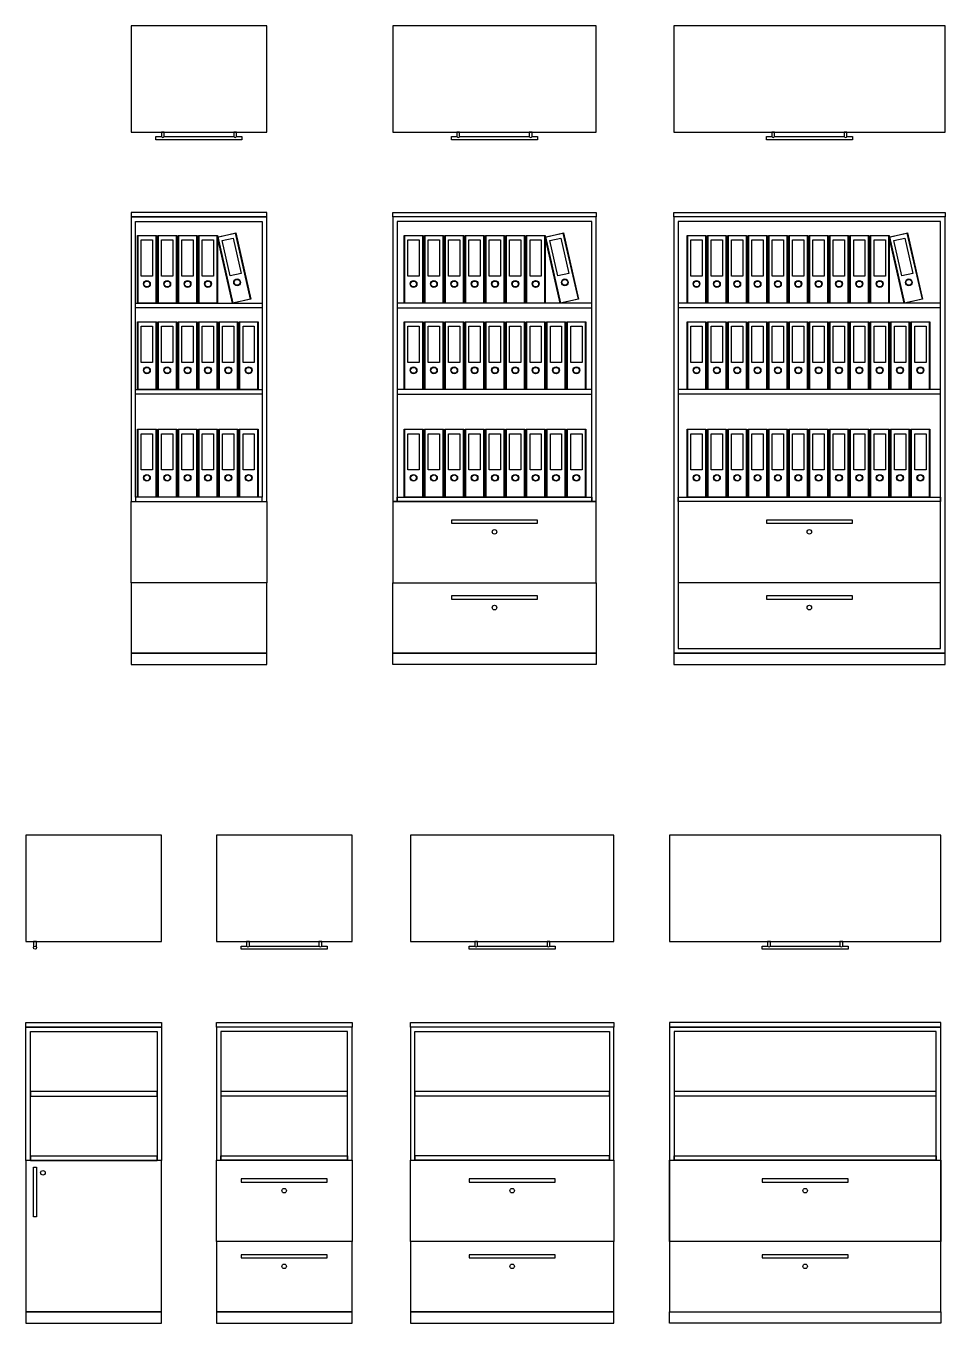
# Model space of a CAD drawing. Header units: inches. Extents: x 40781 to 55192, y 20993 to 33832.
# Drawn here: x 45723 to 49787, y 20993 to 26734 of the extents above; entities that cross this region are included whole.
import ezdxf

# ---------------------------------------------------------------- set-up
doc = ezdxf.new("R2010")
doc.units = ezdxf.units.IN
doc.header["$MEASUREMENT"] = 0
doc.layers.add('linecad.com', color=7, linetype='Continuous')

msp = doc.modelspace()

# ---------------------------------------------------------------- linework, layer by layer
at = {"layer": 'linecad.com'}
for points in [[(46187.7, 26264.1), (46787.7, 26264.1), (46787.7, 26734.1), (46187.7, 26734.1)], [(47344.7, 26264.1), (48244.7, 26264.1), (48244.7, 26734.1), (47344.7, 26734.1)], [(48587.4, 26264.1), (49787.4, 26264.1), (49787.4, 26734.1), (48587.4, 26734.1)], [(46787.7, 25908.7), (46187.7, 25908.7), (46187.7, 25888.7), (46787.7, 25888.7)], [(47344.7, 25908.7), (48244.7, 25908.7), (48244.7, 25888.7), (47344.7, 25888.7)], [(48587.4, 25908.7), (49787.4, 25908.7), (49787.4, 25888.7), (48587.4, 25888.7)], [(46187.7, 24629.9), (46787.7, 24629.9), (46787.7, 25888.7), (46187.7, 25888.7)], [(46207.7, 25868.7), (46767.7, 25868.7), (46767.7, 24649.1), (46207.7, 24649.1)], [(48244.7, 25888.7), (47344.7, 25888.7), (47344.7, 24629.9), (48244.7, 24629.9)], [(47364.7, 24629.9), (48224.7, 24629.9), (48224.7, 25868.7), (47364.7, 25868.7)], [(49787.4, 25888.7), (48587.4, 25888.7), (48587.4, 23958.7), (49787.4, 23958.7)], [(48607.4, 23978.7), (49767.4, 23978.7), (49767.4, 25868.7), (48607.4, 25868.7)], [(46215.5, 25807.1), (46299.2, 25807.1), (46299.2, 25507.1), (46215.5, 25507.1)], [(46218.3, 25807.1), (46296.6, 25807.1), (46296.6, 25507.1), (46218.3, 25507.1)], [(46232.5, 25787.1), (46282.5, 25787.1), (46282.5, 25627.1), (46232.5, 25627.1)], [(46305.5, 25807.1), (46389.2, 25807.1), (46389.2, 25507.1), (46305.5, 25507.1)], [(46308.3, 25807.1), (46386.6, 25807.1), (46386.6, 25507.1), (46308.3, 25507.1)], [(46322.5, 25787.1), (46372.5, 25787.1), (46372.5, 25627.1), (46322.5, 25627.1)], [(46395.5, 25807.1), (46479.2, 25807.1), (46479.2, 25507.1), (46395.5, 25507.1)], [(46398.3, 25807.1), (46476.6, 25807.1), (46476.6, 25507.1), (46398.3, 25507.1)], [(46412.5, 25787.1), (46462.5, 25787.1), (46462.5, 25627.1), (46412.5, 25627.1)], [(46485.5, 25807.1), (46569.2, 25807.1), (46569.2, 25507.1), (46485.5, 25507.1)], [(46488.3, 25807.1), (46566.6, 25807.1), (46566.6, 25507.1), (46488.3, 25507.1)], [(46502.5, 25787.1), (46552.5, 25787.1), (46552.5, 25627.1), (46502.5, 25627.1)], [(46569.2, 25799.6), (46650.9, 25818.2), (46717.5, 25525.6), (46635.8, 25507.1)], [(46572, 25800.2), (46648.3, 25817.6), (46714.9, 25525.1), (46638.6, 25507.7)], [(46590.2, 25783.8), (46638.9, 25794.9), (46674.5, 25638.9), (46625.7, 25627.8)], [(47394.9, 25807.1), (47478.6, 25807.1), (47478.6, 25507.1), (47394.9, 25507.1)], [(47397.7, 25807.1), (47476, 25807.1), (47476, 25507.1), (47397.7, 25507.1)], [(47411.8, 25787.1), (47461.8, 25787.1), (47461.8, 25627.1), (47411.8, 25627.1)], [(47484.9, 25807.1), (47568.6, 25807.1), (47568.6, 25507.1), (47484.9, 25507.1)], [(47487.7, 25807.1), (47566, 25807.1), (47566, 25507.1), (47487.7, 25507.1)], [(47501.8, 25787.1), (47551.8, 25787.1), (47551.8, 25627.1), (47501.8, 25627.1)], [(47574.9, 25807.1), (47658.6, 25807.1), (47658.6, 25507.1), (47574.9, 25507.1)], [(47577.7, 25807.1), (47656, 25807.1), (47656, 25507.1), (47577.7, 25507.1)], [(47591.8, 25787.1), (47641.8, 25787.1), (47641.8, 25627.1), (47591.8, 25627.1)], [(47664.9, 25807.1), (47748.6, 25807.1), (47748.6, 25507.1), (47664.9, 25507.1)], [(47667.7, 25807.1), (47746, 25807.1), (47746, 25507.1), (47667.7, 25507.1)], [(47681.8, 25787.1), (47731.8, 25787.1), (47731.8, 25627.1), (47681.8, 25627.1)], [(47754.9, 25807.1), (47838.6, 25807.1), (47838.6, 25507.1), (47754.9, 25507.1)], [(47757.7, 25807.1), (47836, 25807.1), (47836, 25507.1), (47757.7, 25507.1)], [(47771.8, 25787.1), (47821.8, 25787.1), (47821.8, 25627.1), (47771.8, 25627.1)], [(47844.9, 25807.1), (47928.6, 25807.1), (47928.6, 25507.1), (47844.9, 25507.1)], [(47847.7, 25807.1), (47926, 25807.1), (47926, 25507.1), (47847.7, 25507.1)], [(47861.8, 25787.1), (47911.8, 25787.1), (47911.8, 25627.1), (47861.8, 25627.1)], [(47934.9, 25807.1), (48018.6, 25807.1), (48018.6, 25507.1), (47934.9, 25507.1)], [(47937.7, 25807.1), (48016, 25807.1), (48016, 25507.1), (47937.7, 25507.1)], [(47951.8, 25787.1), (48001.8, 25787.1), (48001.8, 25627.1), (47951.8, 25627.1)], [(48018.6, 25799.6), (48100.2, 25818.2), (48166.8, 25525.6), (48085.2, 25507.1)], [(48021.3, 25800.2), (48097.7, 25817.6), (48164.3, 25525.1), (48087.9, 25507.7)], [(48039.6, 25783.8), (48088.3, 25794.9), (48123.8, 25638.9), (48075.1, 25627.8)], [(48646.3, 25807.1), (48730, 25807.1), (48730, 25507.1), (48646.3, 25507.1)], [(48649.1, 25807.1), (48727.4, 25807.1), (48727.4, 25507.1), (48649.1, 25507.1)], [(48663.3, 25787.1), (48713.3, 25787.1), (48713.3, 25627.1), (48663.3, 25627.1)], [(48736.3, 25807.1), (48820, 25807.1), (48820, 25507.1), (48736.3, 25507.1)], [(48739.1, 25807.1), (48817.4, 25807.1), (48817.4, 25507.1), (48739.1, 25507.1)], [(48753.3, 25787.1), (48803.3, 25787.1), (48803.3, 25627.1), (48753.3, 25627.1)], [(48826.3, 25807.1), (48910, 25807.1), (48910, 25507.1), (48826.3, 25507.1)], [(48829.1, 25807.1), (48907.4, 25807.1), (48907.4, 25507.1), (48829.1, 25507.1)], [(48843.3, 25787.1), (48893.3, 25787.1), (48893.3, 25627.1), (48843.3, 25627.1)], [(48916.3, 25807.1), (49000, 25807.1), (49000, 25507.1), (48916.3, 25507.1)], [(48919.1, 25807.1), (48997.4, 25807.1), (48997.4, 25507.1), (48919.1, 25507.1)], [(48933.3, 25787.1), (48983.3, 25787.1), (48983.3, 25627.1), (48933.3, 25627.1)], [(49006.3, 25807.1), (49090, 25807.1), (49090, 25507.1), (49006.3, 25507.1)], [(49009.1, 25807.1), (49087.4, 25807.1), (49087.4, 25507.1), (49009.1, 25507.1)], [(49023.3, 25787.1), (49073.3, 25787.1), (49073.3, 25627.1), (49023.3, 25627.1)], [(49096.3, 25807.1), (49180, 25807.1), (49180, 25507.1), (49096.3, 25507.1)], [(49099.1, 25807.1), (49177.4, 25807.1), (49177.4, 25507.1), (49099.1, 25507.1)], [(49113.3, 25787.1), (49163.3, 25787.1), (49163.3, 25627.1), (49113.3, 25627.1)], [(49186.3, 25807.1), (49270, 25807.1), (49270, 25507.1), (49186.3, 25507.1)], [(49189.1, 25807.1), (49267.4, 25807.1), (49267.4, 25507.1), (49189.1, 25507.1)], [(49203.3, 25787.1), (49253.3, 25787.1), (49253.3, 25627.1), (49203.3, 25627.1)], [(49276.3, 25807.1), (49360, 25807.1), (49360, 25507.1), (49276.3, 25507.1)], [(49279.1, 25807.1), (49357.4, 25807.1), (49357.4, 25507.1), (49279.1, 25507.1)], [(49293.3, 25787.1), (49343.3, 25787.1), (49343.3, 25627.1), (49293.3, 25627.1)], [(49366.3, 25807.1), (49450, 25807.1), (49450, 25507.1), (49366.3, 25507.1)], [(49369.1, 25807.1), (49447.4, 25807.1), (49447.4, 25507.1), (49369.1, 25507.1)], [(49383.3, 25787.1), (49433.3, 25787.1), (49433.3, 25627.1), (49383.3, 25627.1)], [(49456.3, 25807.1), (49540, 25807.1), (49540, 25507.1), (49456.3, 25507.1)], [(49459.1, 25807.1), (49537.4, 25807.1), (49537.4, 25507.1), (49459.1, 25507.1)], [(49473.3, 25787.1), (49523.3, 25787.1), (49523.3, 25627.1), (49473.3, 25627.1)], [(49540, 25799.6), (49621.7, 25818.2), (49688.3, 25525.6), (49606.6, 25507.1)], [(49542.8, 25800.2), (49619.1, 25817.6), (49685.7, 25525.1), (49609.4, 25507.7)], [(49561, 25783.8), (49609.8, 25794.9), (49645.3, 25638.9), (49596.5, 25627.8)], [(46207.7, 25507.1), (46767.7, 25507.1), (46767.7, 25487.1), (46207.7, 25487.1)], [(47364.7, 25487.1), (48224.7, 25487.1), (48224.7, 25507.1), (47364.7, 25507.1)], [(48607.4, 25487.7), (49767.4, 25487.7), (49767.4, 25507.7), (48607.4, 25507.7)], [(46215.5, 25425.1), (46299.2, 25425.1), (46299.2, 25125.1), (46215.5, 25125.1)], [(46218.3, 25425.1), (46296.6, 25425.1), (46296.6, 25125.1), (46218.3, 25125.1)], [(46232.5, 25405.1), (46282.5, 25405.1), (46282.5, 25245.1), (46232.5, 25245.1)], [(46305.5, 25425.1), (46389.2, 25425.1), (46389.2, 25125.1), (46305.5, 25125.1)], [(46308.3, 25425.1), (46386.6, 25425.1), (46386.6, 25125.1), (46308.3, 25125.1)], [(46322.5, 25405.1), (46372.5, 25405.1), (46372.5, 25245.1), (46322.5, 25245.1)], [(46395.5, 25425.1), (46479.2, 25425.1), (46479.2, 25125.1), (46395.5, 25125.1)], [(46398.3, 25425.1), (46476.6, 25425.1), (46476.6, 25125.1), (46398.3, 25125.1)], [(46412.5, 25405.1), (46462.5, 25405.1), (46462.5, 25245.1), (46412.5, 25245.1)], [(46485.5, 25425.1), (46569.2, 25425.1), (46569.2, 25125.1), (46485.5, 25125.1)], [(46488.3, 25425.1), (46566.6, 25425.1), (46566.6, 25125.1), (46488.3, 25125.1)], [(46502.5, 25405.1), (46552.5, 25405.1), (46552.5, 25245.1), (46502.5, 25245.1)], [(46575.5, 25425.1), (46659.2, 25425.1), (46659.2, 25125.1), (46575.5, 25125.1)], [(46578.3, 25425.1), (46656.6, 25425.1), (46656.6, 25125.1), (46578.3, 25125.1)], [(46592.5, 25405.1), (46642.5, 25405.1), (46642.5, 25245.1), (46592.5, 25245.1)], [(46665.5, 25425.1), (46749.2, 25425.1), (46749.2, 25125.1), (46665.5, 25125.1)], [(46668.3, 25425.1), (46746.6, 25425.1), (46746.6, 25125.1), (46668.3, 25125.1)], [(46682.5, 25405.1), (46732.5, 25405.1), (46732.5, 25245.1), (46682.5, 25245.1)], [(47394.9, 25425.1), (47478.6, 25425.1), (47478.6, 25125.1), (47394.9, 25125.1)], [(47397.7, 25425.1), (47476, 25425.1), (47476, 25125.1), (47397.7, 25125.1)], [(47411.8, 25405.1), (47461.8, 25405.1), (47461.8, 25245.1), (47411.8, 25245.1)], [(47484.9, 25425.1), (47568.6, 25425.1), (47568.6, 25125.1), (47484.9, 25125.1)], [(47487.7, 25425.1), (47566, 25425.1), (47566, 25125.1), (47487.7, 25125.1)], [(47501.8, 25405.1), (47551.8, 25405.1), (47551.8, 25245.1), (47501.8, 25245.1)], [(47574.9, 25425.1), (47658.6, 25425.1), (47658.6, 25125.1), (47574.9, 25125.1)], [(47577.7, 25425.1), (47656, 25425.1), (47656, 25125.1), (47577.7, 25125.1)], [(47591.8, 25405.1), (47641.8, 25405.1), (47641.8, 25245.1), (47591.8, 25245.1)], [(47664.9, 25425.1), (47748.6, 25425.1), (47748.6, 25125.1), (47664.9, 25125.1)], [(47667.7, 25425.1), (47746, 25425.1), (47746, 25125.1), (47667.7, 25125.1)], [(47681.8, 25405.1), (47731.8, 25405.1), (47731.8, 25245.1), (47681.8, 25245.1)], [(47754.9, 25425.1), (47838.6, 25425.1), (47838.6, 25125.1), (47754.9, 25125.1)], [(47757.7, 25425.1), (47836, 25425.1), (47836, 25125.1), (47757.7, 25125.1)], [(47771.8, 25405.1), (47821.8, 25405.1), (47821.8, 25245.1), (47771.8, 25245.1)], [(47844.9, 25425.1), (47928.6, 25425.1), (47928.6, 25125.1), (47844.9, 25125.1)], [(47847.7, 25425.1), (47926, 25425.1), (47926, 25125.1), (47847.7, 25125.1)], [(47861.8, 25405.1), (47911.8, 25405.1), (47911.8, 25245.1), (47861.8, 25245.1)], [(47934.9, 25425.1), (48018.6, 25425.1), (48018.6, 25125.1), (47934.9, 25125.1)], [(47937.7, 25425.1), (48016, 25425.1), (48016, 25125.1), (47937.7, 25125.1)], [(47951.8, 25405.1), (48001.8, 25405.1), (48001.8, 25245.1), (47951.8, 25245.1)], [(48024.9, 25425.1), (48108.6, 25425.1), (48108.6, 25125.1), (48024.9, 25125.1)], [(48027.7, 25425.1), (48106, 25425.1), (48106, 25125.1), (48027.7, 25125.1)], [(48041.8, 25405.1), (48091.8, 25405.1), (48091.8, 25245.1), (48041.8, 25245.1)], [(48114.9, 25425.1), (48198.6, 25425.1), (48198.6, 25125.1), (48114.9, 25125.1)], [(48117.7, 25425.1), (48196, 25425.1), (48196, 25125.1), (48117.7, 25125.1)], [(48131.8, 25405.1), (48181.8, 25405.1), (48181.8, 25245.1), (48131.8, 25245.1)], [(48646.3, 25425.1), (48730, 25425.1), (48730, 25125.1), (48646.3, 25125.1)], [(48649.1, 25425.1), (48727.4, 25425.1), (48727.4, 25125.1), (48649.1, 25125.1)], [(48663.3, 25405.1), (48713.3, 25405.1), (48713.3, 25245.1), (48663.3, 25245.1)], [(48736.3, 25425.1), (48820, 25425.1), (48820, 25125.1), (48736.3, 25125.1)], [(48739.1, 25425.1), (48817.4, 25425.1), (48817.4, 25125.1), (48739.1, 25125.1)], [(48753.3, 25405.1), (48803.3, 25405.1), (48803.3, 25245.1), (48753.3, 25245.1)], [(48826.3, 25425.1), (48910, 25425.1), (48910, 25125.1), (48826.3, 25125.1)], [(48829.1, 25425.1), (48907.4, 25425.1), (48907.4, 25125.1), (48829.1, 25125.1)], [(48843.3, 25405.1), (48893.3, 25405.1), (48893.3, 25245.1), (48843.3, 25245.1)], [(48916.3, 25425.1), (49000, 25425.1), (49000, 25125.1), (48916.3, 25125.1)], [(48919.1, 25425.1), (48997.4, 25425.1), (48997.4, 25125.1), (48919.1, 25125.1)], [(48933.3, 25405.1), (48983.3, 25405.1), (48983.3, 25245.1), (48933.3, 25245.1)], [(49006.3, 25425.1), (49090, 25425.1), (49090, 25125.1), (49006.3, 25125.1)], [(49009.1, 25425.1), (49087.4, 25425.1), (49087.4, 25125.1), (49009.1, 25125.1)], [(49023.3, 25405.1), (49073.3, 25405.1), (49073.3, 25245.1), (49023.3, 25245.1)], [(49096.3, 25425.1), (49180, 25425.1), (49180, 25125.1), (49096.3, 25125.1)], [(49099.1, 25425.1), (49177.4, 25425.1), (49177.4, 25125.1), (49099.1, 25125.1)], [(49113.3, 25405.1), (49163.3, 25405.1), (49163.3, 25245.1), (49113.3, 25245.1)], [(49186.3, 25425.1), (49270, 25425.1), (49270, 25125.1), (49186.3, 25125.1)], [(49189.1, 25425.1), (49267.4, 25425.1), (49267.4, 25125.1), (49189.1, 25125.1)], [(49203.3, 25405.1), (49253.3, 25405.1), (49253.3, 25245.1), (49203.3, 25245.1)], [(49276.3, 25425.1), (49360, 25425.1), (49360, 25125.1), (49276.3, 25125.1)], [(49279.1, 25425.1), (49357.4, 25425.1), (49357.4, 25125.1), (49279.1, 25125.1)], [(49293.3, 25405.1), (49343.3, 25405.1), (49343.3, 25245.1), (49293.3, 25245.1)], [(49366.3, 25425.1), (49450, 25425.1), (49450, 25125.1), (49366.3, 25125.1)], [(49369.1, 25425.1), (49447.4, 25425.1), (49447.4, 25125.1), (49369.1, 25125.1)], [(49383.3, 25405.1), (49433.3, 25405.1), (49433.3, 25245.1), (49383.3, 25245.1)], [(49456.3, 25425.1), (49540, 25425.1), (49540, 25125.1), (49456.3, 25125.1)], [(49459.1, 25425.1), (49537.4, 25425.1), (49537.4, 25125.1), (49459.1, 25125.1)], [(49473.3, 25405.1), (49523.3, 25405.1), (49523.3, 25245.1), (49473.3, 25245.1)], [(49546.3, 25425.1), (49630, 25425.1), (49630, 25125.1), (49546.3, 25125.1)], [(49549.1, 25425.1), (49627.4, 25425.1), (49627.4, 25125.1), (49549.1, 25125.1)], [(49563.3, 25405.1), (49613.3, 25405.1), (49613.3, 25245.1), (49563.3, 25245.1)], [(49636.3, 25425.1), (49720, 25425.1), (49720, 25125.1), (49636.3, 25125.1)], [(49639.1, 25425.1), (49717.4, 25425.1), (49717.4, 25125.1), (49639.1, 25125.1)], [(49653.3, 25405.1), (49703.3, 25405.1), (49703.3, 25245.1), (49653.3, 25245.1)], [(46207.7, 25125.1), (46767.7, 25125.1), (46767.7, 25105.1), (46207.7, 25105.1)], [(48224.7, 25125.1), (47364.7, 25125.1), (47364.7, 25105.1), (48224.7, 25105.1)], [(49767.4, 25125.7), (48607.4, 25125.7), (48607.4, 25105.7), (49767.4, 25105.7)], [(46215.5, 24949.1), (46299.2, 24949.1), (46299.2, 24649.1), (46215.5, 24649.1)], [(46218.3, 24949.1), (46296.6, 24949.1), (46296.6, 24649.1), (46218.3, 24649.1)], [(46232.5, 24929.1), (46282.5, 24929.1), (46282.5, 24769.1), (46232.5, 24769.1)], [(46305.5, 24949.1), (46389.2, 24949.1), (46389.2, 24649.1), (46305.5, 24649.1)], [(46308.3, 24949.1), (46386.6, 24949.1), (46386.6, 24649.1), (46308.3, 24649.1)], [(46322.5, 24929.1), (46372.5, 24929.1), (46372.5, 24769.1), (46322.5, 24769.1)], [(46395.5, 24949.1), (46479.2, 24949.1), (46479.2, 24649.1), (46395.5, 24649.1)], [(46398.3, 24949.1), (46476.6, 24949.1), (46476.6, 24649.1), (46398.3, 24649.1)], [(46412.5, 24929.1), (46462.5, 24929.1), (46462.5, 24769.1), (46412.5, 24769.1)], [(46485.5, 24949.1), (46569.2, 24949.1), (46569.2, 24649.1), (46485.5, 24649.1)], [(46488.3, 24949.1), (46566.6, 24949.1), (46566.6, 24649.1), (46488.3, 24649.1)], [(46502.5, 24929.1), (46552.5, 24929.1), (46552.5, 24769.1), (46502.5, 24769.1)], [(46575.5, 24949.1), (46659.2, 24949.1), (46659.2, 24649.1), (46575.5, 24649.1)], [(46578.3, 24949.1), (46656.6, 24949.1), (46656.6, 24649.1), (46578.3, 24649.1)], [(46592.5, 24929.1), (46642.5, 24929.1), (46642.5, 24769.1), (46592.5, 24769.1)], [(46665.5, 24949.1), (46749.2, 24949.1), (46749.2, 24649.1), (46665.5, 24649.1)], [(46668.3, 24949.1), (46746.6, 24949.1), (46746.6, 24649.1), (46668.3, 24649.1)], [(46682.5, 24929.1), (46732.5, 24929.1), (46732.5, 24769.1), (46682.5, 24769.1)], [(47394.9, 24949.1), (47478.6, 24949.1), (47478.6, 24649.1), (47394.9, 24649.1)], [(47397.7, 24949.1), (47476, 24949.1), (47476, 24649.1), (47397.7, 24649.1)], [(47411.8, 24929.1), (47461.8, 24929.1), (47461.8, 24769.1), (47411.8, 24769.1)], [(47484.9, 24949.1), (47568.6, 24949.1), (47568.6, 24649.1), (47484.9, 24649.1)], [(47487.7, 24949.1), (47566, 24949.1), (47566, 24649.1), (47487.7, 24649.1)], [(47501.8, 24929.1), (47551.8, 24929.1), (47551.8, 24769.1), (47501.8, 24769.1)], [(47574.9, 24949.1), (47658.6, 24949.1), (47658.6, 24649.1), (47574.9, 24649.1)], [(47577.7, 24949.1), (47656, 24949.1), (47656, 24649.1), (47577.7, 24649.1)], [(47591.8, 24929.1), (47641.8, 24929.1), (47641.8, 24769.1), (47591.8, 24769.1)], [(47664.9, 24949.1), (47748.6, 24949.1), (47748.6, 24649.1), (47664.9, 24649.1)], [(47667.7, 24949.1), (47746, 24949.1), (47746, 24649.1), (47667.7, 24649.1)], [(47681.8, 24929.1), (47731.8, 24929.1), (47731.8, 24769.1), (47681.8, 24769.1)], [(47754.9, 24949.1), (47838.6, 24949.1), (47838.6, 24649.1), (47754.9, 24649.1)], [(47757.7, 24949.1), (47836, 24949.1), (47836, 24649.1), (47757.7, 24649.1)], [(47771.8, 24929.1), (47821.8, 24929.1), (47821.8, 24769.1), (47771.8, 24769.1)], [(47844.9, 24949.1), (47928.6, 24949.1), (47928.6, 24649.1), (47844.9, 24649.1)], [(47847.7, 24949.1), (47926, 24949.1), (47926, 24649.1), (47847.7, 24649.1)], [(47861.8, 24929.1), (47911.8, 24929.1), (47911.8, 24769.1), (47861.8, 24769.1)], [(47934.9, 24949.1), (48018.6, 24949.1), (48018.6, 24649.1), (47934.9, 24649.1)], [(47937.7, 24949.1), (48016, 24949.1), (48016, 24649.1), (47937.7, 24649.1)], [(47951.8, 24929.1), (48001.8, 24929.1), (48001.8, 24769.1), (47951.8, 24769.1)], [(48024.9, 24949.1), (48108.6, 24949.1), (48108.6, 24649.1), (48024.9, 24649.1)], [(48027.7, 24949.1), (48106, 24949.1), (48106, 24649.1), (48027.7, 24649.1)], [(48041.8, 24929.1), (48091.8, 24929.1), (48091.8, 24769.1), (48041.8, 24769.1)], [(48114.9, 24949.1), (48198.6, 24949.1), (48198.6, 24649.1), (48114.9, 24649.1)], [(48117.7, 24949.1), (48196, 24949.1), (48196, 24649.1), (48117.7, 24649.1)], [(48131.8, 24929.1), (48181.8, 24929.1), (48181.8, 24769.1), (48131.8, 24769.1)], [(48646.3, 24949.1), (48730, 24949.1), (48730, 24649.1), (48646.3, 24649.1)], [(48649.1, 24949.1), (48727.4, 24949.1), (48727.4, 24649.1), (48649.1, 24649.1)], [(48663.3, 24929.1), (48713.3, 24929.1), (48713.3, 24769.1), (48663.3, 24769.1)], [(48736.3, 24949.1), (48820, 24949.1), (48820, 24649.1), (48736.3, 24649.1)], [(48739.1, 24949.1), (48817.4, 24949.1), (48817.4, 24649.1), (48739.1, 24649.1)], [(48753.3, 24929.1), (48803.3, 24929.1), (48803.3, 24769.1), (48753.3, 24769.1)], [(48826.3, 24949.1), (48910, 24949.1), (48910, 24649.1), (48826.3, 24649.1)], [(48829.1, 24949.1), (48907.4, 24949.1), (48907.4, 24649.1), (48829.1, 24649.1)], [(48843.3, 24929.1), (48893.3, 24929.1), (48893.3, 24769.1), (48843.3, 24769.1)], [(48916.3, 24949.1), (49000, 24949.1), (49000, 24649.1), (48916.3, 24649.1)], [(48919.1, 24949.1), (48997.4, 24949.1), (48997.4, 24649.1), (48919.1, 24649.1)], [(48933.3, 24929.1), (48983.3, 24929.1), (48983.3, 24769.1), (48933.3, 24769.1)], [(49006.3, 24949.1), (49090, 24949.1), (49090, 24649.1), (49006.3, 24649.1)], [(49009.1, 24949.1), (49087.4, 24949.1), (49087.4, 24649.1), (49009.1, 24649.1)], [(49023.3, 24929.1), (49073.3, 24929.1), (49073.3, 24769.1), (49023.3, 24769.1)], [(49096.3, 24949.1), (49180, 24949.1), (49180, 24649.1), (49096.3, 24649.1)], [(49099.1, 24949.1), (49177.4, 24949.1), (49177.4, 24649.1), (49099.1, 24649.1)], [(49113.3, 24929.1), (49163.3, 24929.1), (49163.3, 24769.1), (49113.3, 24769.1)], [(49186.3, 24949.1), (49270, 24949.1), (49270, 24649.1), (49186.3, 24649.1)], [(49189.1, 24949.1), (49267.4, 24949.1), (49267.4, 24649.1), (49189.1, 24649.1)], [(49203.3, 24929.1), (49253.3, 24929.1), (49253.3, 24769.1), (49203.3, 24769.1)], [(49276.3, 24949.1), (49360, 24949.1), (49360, 24649.1), (49276.3, 24649.1)], [(49279.1, 24949.1), (49357.4, 24949.1), (49357.4, 24649.1), (49279.1, 24649.1)], [(49293.3, 24929.1), (49343.3, 24929.1), (49343.3, 24769.1), (49293.3, 24769.1)], [(49366.3, 24949.1), (49450, 24949.1), (49450, 24649.1), (49366.3, 24649.1)], [(49369.1, 24949.1), (49447.4, 24949.1), (49447.4, 24649.1), (49369.1, 24649.1)], [(49383.3, 24929.1), (49433.3, 24929.1), (49433.3, 24769.1), (49383.3, 24769.1)], [(49456.3, 24949.1), (49540, 24949.1), (49540, 24649.1), (49456.3, 24649.1)], [(49459.1, 24949.1), (49537.4, 24949.1), (49537.4, 24649.1), (49459.1, 24649.1)], [(49473.3, 24929.1), (49523.3, 24929.1), (49523.3, 24769.1), (49473.3, 24769.1)], [(49546.3, 24949.1), (49630, 24949.1), (49630, 24649.1), (49546.3, 24649.1)], [(49549.1, 24949.1), (49627.4, 24949.1), (49627.4, 24649.1), (49549.1, 24649.1)], [(49563.3, 24929.1), (49613.3, 24929.1), (49613.3, 24769.1), (49563.3, 24769.1)], [(49636.3, 24949.1), (49720, 24949.1), (49720, 24649.1), (49636.3, 24649.1)], [(49639.1, 24949.1), (49717.4, 24949.1), (49717.4, 24649.1), (49639.1, 24649.1)], [(49653.3, 24929.1), (49703.3, 24929.1), (49703.3, 24769.1), (49653.3, 24769.1)], [(46187.7, 24629.9), (46787.7, 24629.9), (46787.7, 24269.3), (46187.7, 24269.3)], [(46207.7, 24629.9), (46767.7, 24629.9), (46767.7, 24649.1), (46207.7, 24649.1)], [(47344.7, 24269.3), (48244.7, 24269.3), (48244.7, 24629.1), (47344.7, 24629.1)], [(47364.7, 24649.1), (48224.7, 24649.1), (48224.7, 24629.9), (47364.7, 24629.9)], [(48607.4, 24649.1), (49767.4, 24649.1), (49767.4, 24629.1), (48607.4, 24629.1)], [(47604.7, 24532.9), (47984.7, 24532.9), (47984.7, 24546.9), (47604.7, 24546.9)], [(48997.4, 24532.9), (49377.4, 24532.9), (49377.4, 24546.9), (48997.4, 24546.9)], [(46787.7, 24269.3), (46187.7, 24269.3), (46187.7, 23958.7), (46787.7, 23958.7)], [(47344.7, 24269.3), (48244.7, 24269.3), (48244.7, 23958.7), (47344.7, 23958.7)], [(49767.4, 24269.3), (48607.4, 24269.3), (48607.4, 23978.7), (49767.4, 23978.7)], [(47604.7, 24197.3), (47984.7, 24197.3), (47984.7, 24211.3), (47604.7, 24211.3)], [(48997.4, 24197.3), (49377.4, 24197.3), (49377.4, 24211.3), (48997.4, 24211.3)], [(46187.7, 23908.7), (46787.7, 23908.7), (46787.7, 23958.7), (46187.7, 23958.7)], [(48244.7, 23908.7), (47344.7, 23908.7), (47344.7, 23958.7), (48244.7, 23958.7)], [(48587.4, 23908.7), (49787.4, 23908.7), (49787.4, 23958.7), (48587.4, 23958.7)], [(45722.6, 22682), (46322.6, 22682), (46322.6, 23152), (45722.6, 23152)], [(46564.6, 22682), (47164.6, 22682), (47164.6, 23152), (46564.6, 23152)], [(47423.1, 22682), (48323, 22682), (48323, 23152), (47423.1, 23152)], [(48568.8, 22682), (49768.8, 22682), (49768.8, 23152), (48568.8, 23152)], [(45722.6, 22323.5), (46322.6, 22323.5), (46322.6, 22303.5), (45722.6, 22303.5)], [(45722.6, 22303.5), (46322.6, 22303.5), (46322.6, 21712.8), (45722.6, 21712.8)], [(45742.6, 22283.5), (46302.6, 22283.5), (46302.6, 21712.8), (45742.6, 21712.8)], [(46564.6, 22323.5), (47164.6, 22323.5), (47164.6, 22303.5), (46564.6, 22303.5)], [(47164.6, 22303.5), (46564.6, 22303.5), (46564.6, 21714.7), (47164.6, 21714.7)], [(47144.6, 22283.5), (46584.6, 22283.5), (46584.6, 21714.7), (47144.6, 21714.7)], [(47423.1, 22323.5), (48323, 22323.5), (48323, 22303.5), (47423.1, 22303.5)], [(48323, 22303.5), (47423.1, 22303.5), (47423.1, 21714.7), (48323, 21714.7)], [(47443.1, 22283.5), (48303, 22283.5), (48303, 21714.7), (47443.1, 21714.7)], [(48568.8, 22303.5), (49768.8, 22303.5), (49768.8, 22323.5), (48568.8, 22323.5)], [(49768.8, 22303.5), (48568.8, 22303.5), (48568.8, 21043.5), (49768.8, 21043.5)], [(48588.8, 21714.7), (49748.8, 21714.7), (49748.8, 22283.5), (48588.8, 22283.5)], [(46302.6, 22018.3), (45742.6, 22018.3), (45742.6, 21998.3), (46302.6, 21998.3)], [(46584.6, 21998.8), (47144.6, 21998.8), (47144.6, 22018.8), (46584.6, 22018.8)], [(47443.1, 21998.8), (48303, 21998.8), (48303, 22018.8), (47443.1, 22018.8)], [(48588.8, 21998.8), (49748.8, 21998.8), (49748.8, 22018.8), (48588.8, 22018.8)], [(46322.6, 21712.8), (45722.6, 21712.8), (45722.6, 21043.5), (46322.6, 21043.5)], [(45742.6, 21712.8), (46302.6, 21712.8), (46302.6, 21732.8), (45742.6, 21732.8)], [(46564.6, 21714.7), (47164.6, 21714.7), (47164.6, 21354.1), (46564.6, 21354.1)], [(46584.6, 21733.8), (47144.6, 21733.8), (47144.6, 21714.7), (46584.6, 21714.7)], [(47423.1, 21714.7), (48323, 21714.7), (48323, 21354.1), (47423.1, 21354.1)], [(48303, 21733.8), (47443.1, 21733.8), (47443.1, 21714.7), (48303, 21714.7)], [(48568.8, 21714.7), (49768.8, 21714.7), (49768.8, 21354.1), (48568.8, 21354.1)], [(48588.8, 21733.8), (49748.8, 21733.8), (49748.8, 21714.7), (48588.8, 21714.7)], [(45755.6, 21683.7), (45769.6, 21683.7), (45769.6, 21463.7), (45755.6, 21463.7)], [(46674.6, 21617.7), (47054.6, 21617.7), (47054.6, 21631.7), (46674.6, 21631.7)], [(47683.1, 21617.7), (48063, 21617.7), (48063, 21631.7), (47683.1, 21631.7)], [(48978.8, 21617.7), (49358.8, 21617.7), (49358.8, 21631.7), (48978.8, 21631.7)], [(47164.6, 21354.1), (46564.6, 21354.1), (46564.6, 21043.5), (47164.6, 21043.5)], [(48323, 21354.1), (47423.1, 21354.1), (47423.1, 21043.5), (48323, 21043.5)], [(49768.8, 21354.1), (48568.8, 21354.1), (48568.8, 21043.5), (49768.8, 21043.5)], [(46674.6, 21282.1), (47054.6, 21282.1), (47054.6, 21296.1), (46674.6, 21296.1)], [(47683.1, 21282.1), (48063, 21282.1), (48063, 21296.1), (47683.1, 21296.1)], [(48978.8, 21282.1), (49358.8, 21282.1), (49358.8, 21296.1), (48978.8, 21296.1)], [(46322.6, 21043.5), (45722.6, 21043.5), (45722.6, 20993.5), (46322.6, 20993.5)], [(46564.6, 20993.5), (47164.6, 20993.5), (47164.6, 21043.5), (46564.6, 21043.5)], [(47423.1, 20993.5), (48323, 20993.5), (48323, 21043.5), (47423.1, 21043.5)], [(48568.8, 21043.5), (49768.8, 21043.5), (49768.8, 20993.5), (48568.8, 20993.5)]]:
    msp.add_lwpolyline(points, close=True, dxfattribs=at)
for points in [[(46653.7, 26244.1), (46677.7, 26244.1), (46677.7, 26230.1), (46297.7, 26230.1), (46297.7, 26244.1), (46321.7, 26244.1)], [(46333.7, 26244.1), (46641.7, 26244.1)], [(47960.7, 26244.1), (47984.7, 26244.1), (47984.7, 26230.1), (47604.7, 26230.1), (47604.7, 26244.1), (47628.7, 26244.1)], [(47640.7, 26244.1), (47948.7, 26244.1)], [(49353.4, 26244.1), (49377.4, 26244.1), (49377.4, 26230.1), (48997.4, 26230.1), (48997.4, 26244.1), (49021.4, 26244.1)], [(49033.4, 26244.1), (49341.4, 26244.1)], [(45768.6, 22658.6), (45768.6, 22682), (45756.6, 22682), (45756.6, 22658.6)], [(47030.6, 22662), (47054.6, 22662), (47054.6, 22648), (46674.6, 22648), (46674.6, 22662), (46698.6, 22662)], [(46710.6, 22662), (47018.6, 22662)], [(48039.1, 22662), (48063.1, 22662), (48063.1, 22648), (47683.1, 22648), (47683.1, 22662), (47707.1, 22662)], [(47719.1, 22662), (48027.1, 22662)], [(49334.8, 22662), (49358.8, 22662), (49358.8, 22648), (48978.8, 22648), (48978.8, 22662), (49002.8, 22662)], [(49014.8, 22662), (49322.8, 22662)]]:
    msp.add_lwpolyline(points, dxfattribs=at)
for points in [[(46321.7, 26244.1, 0.565217), (46333.7, 26244.1), (46333.7, 26264.1), (46321.7, 26264.1)], [(46641.7, 26244.1, 0.565217), (46653.7, 26244.1), (46653.7, 26264.1), (46641.7, 26264.1)], [(47628.7, 26244.1, 0.565217), (47640.7, 26244.1), (47640.7, 26264.1), (47628.7, 26264.1)], [(47948.7, 26244.1, 0.565217), (47960.7, 26244.1), (47960.7, 26264.1), (47948.7, 26264.1)], [(49021.4, 26244.1, 0.565217), (49033.4, 26244.1), (49033.4, 26264.1), (49021.4, 26264.1)], [(49341.4, 26244.1, 0.565217), (49353.4, 26244.1), (49353.4, 26264.1), (49341.4, 26264.1)], [(46698.6, 22662, 0.565217), (46710.6, 22662), (46710.6, 22682), (46698.6, 22682)], [(47018.6, 22662, 0.565217), (47030.6, 22662), (47030.6, 22682), (47018.6, 22682)], [(47707.1, 22662, 0.565217), (47719.1, 22662), (47719.1, 22682), (47707.1, 22682)], [(48027.1, 22662, 0.565217), (48039.1, 22662), (48039.1, 22682), (48027.1, 22682)], [(49002.8, 22662, 0.565217), (49014.8, 22662), (49014.8, 22682), (49002.8, 22682)], [(49322.8, 22662, 0.565217), (49334.8, 22662), (49334.8, 22682), (49322.8, 22682)]]:
    msp.add_lwpolyline(points, format="xyb", close=True, dxfattribs=at)
for centre, radius in [((46257.5, 25592.1), 15), ((46257.5, 25592.1), 13), ((46347.5, 25592.1), 15), ((46347.5, 25592.1), 13), ((46437.5, 25592.1), 15), ((46437.5, 25592.1), 13), ((46527.5, 25592.1), 15), ((46527.5, 25592.1), 13), ((46656.4, 25599.3), 15), ((46656.4, 25599.3), 13), ((47436.8, 25592.1), 15), ((47436.8, 25592.1), 13), ((47526.8, 25592.1), 15), ((47526.8, 25592.1), 13), ((47616.8, 25592.1), 15), ((47616.8, 25592.1), 13), ((47706.8, 25592.1), 15), ((47706.8, 25592.1), 13), ((47796.8, 25592.1), 15), ((47796.8, 25592.1), 13), ((47886.8, 25592.1), 15), ((47886.8, 25592.1), 13), ((47976.8, 25592.1), 15), ((47976.8, 25592.1), 13), ((48105.8, 25599.3), 15), ((48105.8, 25599.3), 13), ((48688.3, 25592.1), 15), ((48688.3, 25592.1), 13), ((48778.3, 25592.1), 15), ((48778.3, 25592.1), 13), ((48868.3, 25592.1), 15), ((48868.3, 25592.1), 13), ((48958.3, 25592.1), 15), ((48958.3, 25592.1), 13), ((49048.3, 25592.1), 15), ((49048.3, 25592.1), 13), ((49138.3, 25592.1), 15), ((49138.3, 25592.1), 13), ((49228.3, 25592.1), 15), ((49228.3, 25592.1), 13), ((49318.3, 25592.1), 15), ((49318.3, 25592.1), 13), ((49408.3, 25592.1), 15), ((49408.3, 25592.1), 13), ((49498.3, 25592.1), 15), ((49498.3, 25592.1), 13), ((49627.2, 25599.3), 15), ((49627.2, 25599.3), 13), ((46257.5, 25210.1), 15), ((46257.5, 25210.1), 13), ((46347.5, 25210.1), 15), ((46347.5, 25210.1), 13), ((46437.5, 25210.1), 15), ((46437.5, 25210.1), 13), ((46527.5, 25210.1), 15), ((46527.5, 25210.1), 13), ((46617.5, 25210.1), 15), ((46617.5, 25210.1), 13), ((46707.5, 25210.1), 15), ((46707.5, 25210.1), 13), ((47436.8, 25210.1), 15), ((47436.8, 25210.1), 13), ((47526.8, 25210.1), 15), ((47526.8, 25210.1), 13), ((47616.8, 25210.1), 15), ((47616.8, 25210.1), 13), ((47706.8, 25210.1), 15), ((47706.8, 25210.1), 13), ((47796.8, 25210.1), 15), ((47796.8, 25210.1), 13), ((47886.8, 25210.1), 15), ((47886.8, 25210.1), 13), ((47976.8, 25210.1), 15), ((47976.8, 25210.1), 13), ((48066.8, 25210.1), 15), ((48066.8, 25210.1), 13), ((48156.8, 25210.1), 15), ((48156.8, 25210.1), 13), ((48688.3, 25210.1), 15), ((48688.3, 25210.1), 13), ((48778.3, 25210.1), 15), ((48778.3, 25210.1), 13), ((48868.3, 25210.1), 15), ((48868.3, 25210.1), 13), ((48958.3, 25210.1), 15), ((48958.3, 25210.1), 13), ((49048.3, 25210.1), 15), ((49048.3, 25210.1), 13), ((49138.3, 25210.1), 15), ((49138.3, 25210.1), 13), ((49228.3, 25210.1), 15), ((49228.3, 25210.1), 13), ((49318.3, 25210.1), 15), ((49318.3, 25210.1), 13), ((49408.3, 25210.1), 15), ((49408.3, 25210.1), 13), ((49498.3, 25210.1), 15), ((49498.3, 25210.1), 13), ((49588.3, 25210.1), 15), ((49588.3, 25210.1), 13), ((49678.3, 25210.1), 15), ((49678.3, 25210.1), 13), ((46257.5, 24734.1), 15), ((46257.5, 24734.1), 13), ((46347.5, 24734.1), 15), ((46347.5, 24734.1), 13), ((46437.5, 24734.1), 15), ((46437.5, 24734.1), 13), ((46527.5, 24734.1), 15), ((46527.5, 24734.1), 13), ((46617.5, 24734.1), 15), ((46617.5, 24734.1), 13), ((46707.5, 24734.1), 15), ((46707.5, 24734.1), 13), ((47436.8, 24734.1), 15), ((47436.8, 24734.1), 13), ((47526.8, 24734.1), 15), ((47526.8, 24734.1), 13), ((47616.8, 24734.1), 15), ((47616.8, 24734.1), 13), ((47706.8, 24734.1), 15), ((47706.8, 24734.1), 13), ((47796.8, 24734.1), 15), ((47796.8, 24734.1), 13), ((47886.8, 24734.1), 15), ((47886.8, 24734.1), 13), ((47976.8, 24734.1), 15), ((47976.8, 24734.1), 13), ((48066.8, 24734.1), 15), ((48066.8, 24734.1), 13), ((48156.8, 24734.1), 15), ((48156.8, 24734.1), 13), ((48688.3, 24734.1), 15), ((48688.3, 24734.1), 13), ((48778.3, 24734.1), 15), ((48778.3, 24734.1), 13), ((48868.3, 24734.1), 15), ((48868.3, 24734.1), 13), ((48958.3, 24734.1), 15), ((48958.3, 24734.1), 13), ((49048.3, 24734.1), 15), ((49048.3, 24734.1), 13), ((49138.3, 24734.1), 15), ((49138.3, 24734.1), 13), ((49228.3, 24734.1), 15), ((49228.3, 24734.1), 13), ((49318.3, 24734.1), 15), ((49318.3, 24734.1), 13), ((49408.3, 24734.1), 15), ((49408.3, 24734.1), 13), ((49498.3, 24734.1), 15), ((49498.3, 24734.1), 13), ((49588.3, 24734.1), 15), ((49588.3, 24734.1), 13), ((49678.3, 24734.1), 15), ((49678.3, 24734.1), 13), ((47794.7, 24494.9), 10), ((49187.4, 24494.9), 10), ((47794.7, 24159.9), 10), ((49187.4, 24159.9), 10), ((45762.6, 22655), 7), ((45797.6, 21658.7), 10), ((46864.6, 21579.7), 10), ((47873.1, 21579.7), 10), ((49168.8, 21579.7), 10), ((46864.6, 21244.7), 10), ((47873.1, 21244.7), 10), ((49168.8, 21244.7), 10)]:
    msp.add_circle(centre, radius, dxfattribs=at)

doc.saveas('drawing.dxf')
